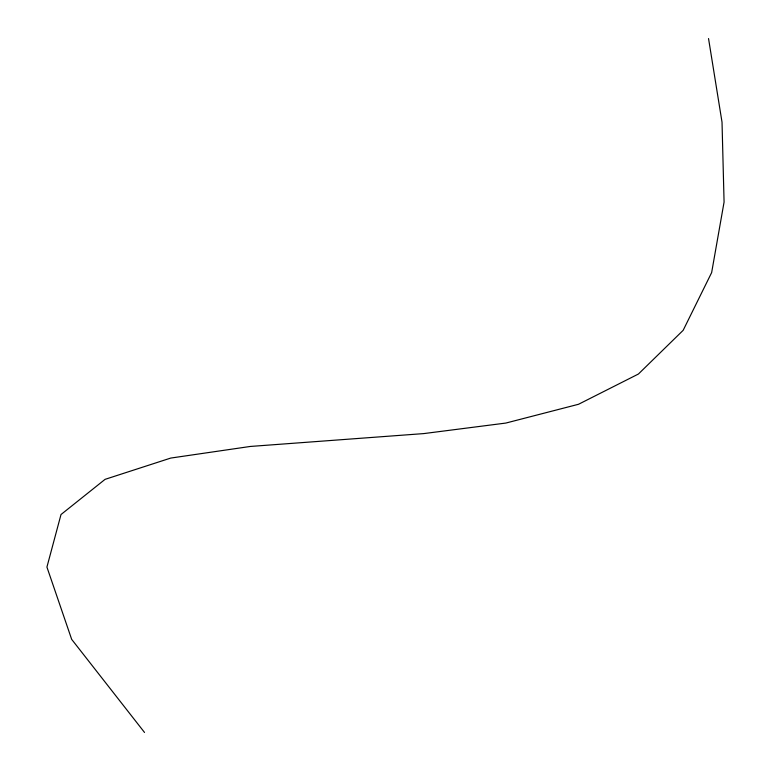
<?xml version="1.0" encoding="UTF-8"?>
<svg xmlns="http://www.w3.org/2000/svg" width="771" height="771" viewBox="0 0 771 771"><rect width="100%" height="100%" fill="white"/><g stroke="black" fill="none" stroke-linecap="round" stroke-linejoin="round"><path stroke-width="1.16" d="M144.524 732.45L71.674 639.361L46.925 567.07L61.005 514.536L105.068 479.35L170.776 458.061L250.363 446.448L423.751 433.591L505.824 423.067L578.529 404.274L638.407 374.031L683.154 330.325L711.643 272.597L724.075 202.089L722.022 122.155L708.539 38.55"/></g></svg>
